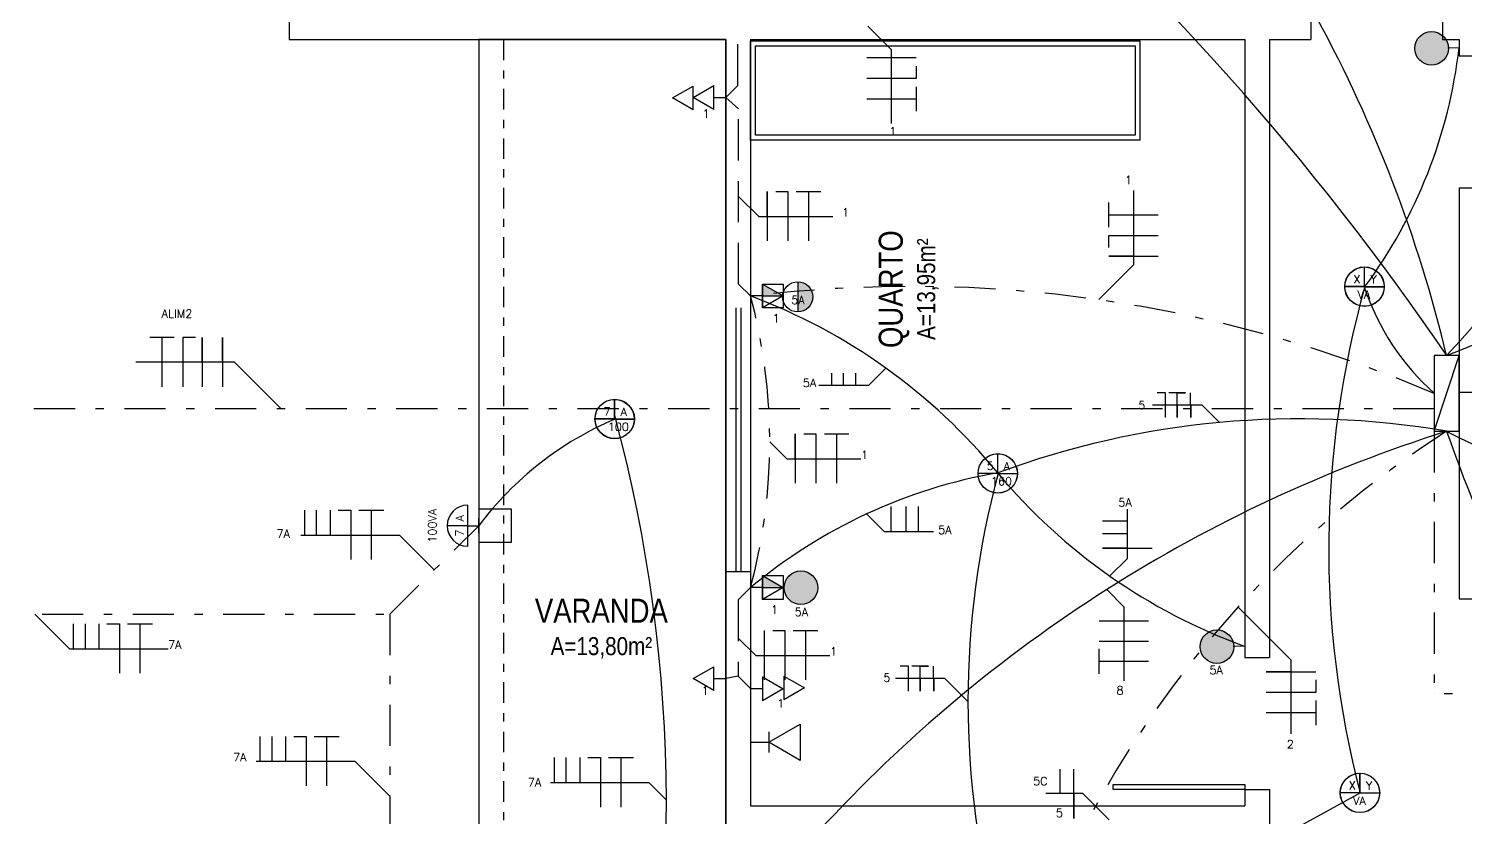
# Model space of a CAD drawing. Header units: millimetres. Extents: x 2718 to 3327, y 272 to 594.
# Drawn here: x 3141.2 to 3158.64, y 438.65 to 448.22 of the extents above; entities that cross this region are included whole.
import ezdxf
from ezdxf.enums import TextEntityAlignment as Align

# ---------------------------------------------------------------- set-up
doc = ezdxf.new("R2010")
doc.units = ezdxf.units.MM
doc.header["$MEASUREMENT"] = 0
for name, pattern in [('DASHDOT', [1, 0.5, -0.25, 0, -0.25]), ('DASHDOT2', [0.5, 0.25, -0.125, 0, -0.125]), ('DASHED', [0.75, 0.5, -0.25])]:
    doc.linetypes.add(name, pattern=pattern)
doc.layers.get('0').update_dxf_attribs({"linetype": 'CONTINUOUS'})
for name, color, linetype, lineweight in [('Circuito Chuveiros', 10, 'CONTINUOUS', 30), ('Circuito Iluminação 5', 90, 'CONTINUOUS', 30), ('Circuito Iluminação 7', 90, 'CONTINUOUS', 30), ('Circuito Tomada 1', 10, 'CONTINUOUS', 30), ('Circuito Tomada 2', 10, 'CONTINUOUS', 30), ('E-Txt-W', 7, 'CONTINUOUS', 20), ('Eletroduto Laje', 40, 'CONTINUOUS', 30), ('Eletroduto_Parede', 200, 'DASHED', 30), ('Eletroduto_Piso', 32, 'DASHDOT', 30)]:
    doc.layers.add(name, color=color, linetype=linetype, lineweight=lineweight)
for name, color, linetype in [('E-txt-g', 3, 'CONTINUOUS'), ('HIDROSSANITÁRIO', 8, 'CONTINUOUS'), ('Iluminação', 50, 'CONTINUOUS'), ('Iluminação_Teto', 50, 'CONTINUOUS'), ('PONTOS_ELETRICOS', 2, 'CONTINUOUS'), ('Quadro Distribuição', 10, 'CONTINUOUS'), ('Segurança', 170, 'CONTINUOUS'), ('Tomadas_Interruptores', 50, 'CONTINUOUS'), ('TXT_0', 7, 'CONTINUOUS')]:
    doc.layers.add(name, color=color, linetype=linetype)
doc.styles.add('F2', font='ARIALN.TTF')
doc.styles.add('PADRAO_TXT', font='romans.shx')
doc.styles.add('REG60', font='romans.shx', dxfattribs={"width": 0.8, "height": 0.15})
doc.styles.add('REG80', font='romans.shx', dxfattribs={"width": 0.8, "height": 0.2})
doc.styles.add('ROMANS', font='romans.shx', dxfattribs={"height": 0.1})

# ---------------------------------------------------------------- blocks, each defined once
blk = doc.blocks.new('TXT-AMB75')
at = {"layer": 'E-txt-g', "style": 'REG80', "width": 0.8, "flags": 8}
blk.add_attdef('TXT', text='', height=0.2, dxfattribs=at).set_placement((0.005, 0.296), align=Align.CENTER)
at = {"layer": 'E-Txt-W', "style": 'REG60', "width": 0.8, "flags": 8}
blk.add_attdef('TXT', text='', height=0.15, dxfattribs=at).set_placement((0.005, 0.027), align=Align.CENTER)
blk = doc.blocks.new('luminaria3')
at = {"layer": 'PONTOS_ELETRICOS'}
for p, q in [((0, 0.133), (0, 0.383)), ((-0.09, 0), (0.09, 0)), ((0, 0.133), (0, 0))]:
    blk.add_line(p, q, dxfattribs=at)
blk.add_lwpolyline([(0.25, 0.133, 1), (-0.25, 0.133)], format="xyb", close=True, dxfattribs=at)
at = {"layer": 'TXT_0', "style": 'PADRAO_TXT', "flags": 8}
for tag, p in [('PO', (-0.001, 0.563)), ('CI', (-0.089, 0.232)), ('CO', (0.091, 0.229))]:
    blk.add_attdef(tag, text='', height=0.1, dxfattribs=at).set_placement(p, align=Align.MIDDLE)

msp = doc.modelspace()

# ---------------------------------------------------------------- hatches: boundary and pattern name
at = {"layer": 'Tomadas_Interruptores'}
h = msp.add_hatch(color=256, dxfattribs=at)
h.dxf.hatch_style = 1
h.paths.add_polyline_path([(3158.433, 447.978, 1), (3158.024, 447.978, 1)])
h = msp.add_hatch(color=256, dxfattribs=at)
h.dxf.hatch_style = 1
h.paths.add_polyline_path([(3150.106, 445.118), (3150.106, 444.974), (3150.356, 444.974), (3150.356, 444.974)])
h = msp.add_hatch(color=256, dxfattribs=at)
h.dxf.hatch_style = 1
h.paths.add_polyline_path([(3150.534, 444.78, 0.414214), (3150.716, 444.963, 0.414214), (3150.534, 445.145)])
h = msp.add_hatch(color=256, dxfattribs=at)
h.dxf.hatch_style = 1
h.paths.add_polyline_path([(3150.106, 441.58), (3150.106, 441.435), (3150.356, 441.435), (3150.356, 441.435)])
h = msp.add_hatch(color=256, dxfattribs=at)
h.dxf.hatch_style = 1
h.paths.add_polyline_path([(3150.368, 441.433, 1), (3150.777, 441.433, 1)])
h = msp.add_hatch(color=256, dxfattribs=at)
h.dxf.hatch_style = 1
h.paths.add_polyline_path([(3155.827, 440.718, 1), (3155.418, 440.718, 1)])

# ---------------------------------------------------------------- linework, layer by layer
at = {"layer": 'Circuito Chuveiros', "lineweight": 30}
for p, q in [((3154.284, 441.41), (3154.491, 441.203)), ((3154.491, 441.203), (3154.491, 440.303)), ((3154.191, 441.03), (3154.791, 441.03)), ((3154.791, 440.78), (3154.191, 440.78)), ((3154.191, 440.39), (3154.191, 440.69)), ((3154.791, 440.54), (3154.191, 440.54))]:
    msp.add_line(p, q, dxfattribs=at)
at = {"layer": 'Circuito Iluminação 5', "lineweight": 30}
for p, q in [((3150.949, 443.886), (3150.949, 444.036)), ((3151.091, 443.886), (3151.091, 444.036)), ((3151.237, 443.886), (3151.237, 444.036)), ((3151.603, 444.098), (3151.391, 443.886)), ((3151.391, 443.886), (3150.791, 443.886)), ((3154.998, 443.8), (3154.896, 443.8)), ((3154.998, 443.5), (3154.998, 443.8)), ((3155.241, 443.8), (3155.039, 443.8)), ((3155.141, 443.5), (3155.141, 443.8)), ((3155.141, 443.8), (3155.241, 443.8)), ((3155.305, 443.5), (3155.301, 443.8)), ((3155.441, 443.65), (3154.841, 443.65)), ((3155.141, 443.65), (3155.141, 443.5)), ((3155.305, 443.65), (3155.305, 443.5)), ((3155.653, 443.438), (3155.441, 443.65)), ((3151.667, 442.117), (3151.667, 442.417)), ((3151.849, 442.397), (3151.849, 442.417)), ((3151.999, 442.117), (3151.999, 442.417)), ((3151.369, 442.329), (3151.582, 442.117)), ((3151.849, 442.117), (3151.849, 442.397)), ((3154.535, 442.241), (3154.235, 442.241)), ((3154.535, 441.788), (3154.535, 442.388)), ((3151.582, 442.117), (3152.182, 442.117)), ((3154.535, 442.088), (3154.235, 442.088)), ((3154.535, 441.914), (3154.235, 441.914)), ((3154.235, 441.914), (3154.835, 441.914)), ((3154.322, 441.576), (3154.535, 441.788)), ((3152.32, 440.33, -0.26), (3151.72, 440.33, -0.26)), ((3151.877, 440.48, -0.26), (3151.776, 440.48, -0.26)), ((3151.877, 440.18, -0.26), (3151.877, 440.48, -0.26)), ((3152.12, 440.48, -0.26), (3151.918, 440.48, -0.26)), ((3152.02, 440.18, -0.26), (3152.02, 440.48, -0.26)), ((3152.02, 440.48, -0.26), (3152.12, 440.48, -0.26)), ((3152.02, 440.33, -0.26), (3152.02, 440.18, -0.26)), ((3152.184, 440.18, -0.26), (3152.18, 440.48, -0.26)), ((3152.184, 440.33, -0.26), (3152.184, 440.18, -0.26)), ((3152.601, 440.05, -0.26), (3152.32, 440.33, -0.26)), ((3153.719, 438.935), (3153.719, 439.232)), ((3153.886, 438.634), (3153.886, 439.232)), ((3153.996, 438.935), (3153.546, 438.935)), ((3153.886, 438.935), (3153.886, 438.634)), ((3154.314, 438.618), (3153.996, 438.935))]:
    msp.add_line(p, q, dxfattribs=at)
at = {"layer": 'Circuito Iluminação 7', "lineweight": 30}
for p, q in [((3144.55, 442.073, -0.247), (3144.55, 442.376, -0.247)), ((3144.694, 442.073, -0.247), (3144.694, 442.376, -0.247)), ((3144.862, 442.073, -0.247), (3144.862, 442.376, -0.247)), ((3144.957, 442.376, -0.247), (3145.108, 442.376, -0.247)), ((3145.108, 442.376, -0.247), (3145.108, 441.776, -0.247)), ((3145.205, 442.376, -0.247), (3145.509, 442.376, -0.247)), ((3145.357, 442.376, -0.247), (3145.357, 441.776, -0.247)), ((3144.502, 442.073, -0.247), (3145.698, 442.073, -0.247)), ((3146.121, 441.65, -0.247), (3145.698, 442.073, -0.247)), ((3141.271, 441.114, -0.493), (3141.693, 440.692, -0.493)), ((3141.741, 440.692, -0.493), (3141.741, 440.995, -0.493)), ((3141.886, 440.692, -0.493), (3141.886, 440.995, -0.493)), ((3142.053, 440.692, -0.493), (3142.053, 440.995, -0.493)), ((3142.148, 440.995, -0.493), (3142.299, 440.995, -0.493)), ((3142.299, 440.995, -0.493), (3142.299, 440.395, -0.493)), ((3142.397, 440.995, -0.493), (3142.7, 440.995, -0.493)), ((3142.548, 440.995, -0.493), (3142.548, 440.395, -0.493)), ((3141.693, 440.692, -0.493), (3142.89, 440.692, -0.493)), ((3144.008, 439.327, -0.493), (3144.008, 439.63, -0.493)), ((3144.153, 439.327, -0.493), (3144.153, 439.63, -0.493)), ((3144.32, 439.327, -0.493), (3144.32, 439.63, -0.493)), ((3144.415, 439.63, -0.493), (3144.566, 439.63, -0.493)), ((3144.566, 439.63, -0.493), (3144.566, 439.03, -0.493)), ((3144.663, 439.63, -0.493), (3144.967, 439.63, -0.493)), ((3144.815, 439.63, -0.493), (3144.815, 439.03, -0.493)), ((3143.96, 439.327, -0.493), (3145.157, 439.327, -0.493)), ((3145.581, 438.902, -0.493), (3145.157, 439.327, -0.493)), ((3147.58, 439.069, 7.308), (3147.58, 439.372, 7.308)), ((3147.724, 439.069, 7.308), (3147.724, 439.372, 7.308)), ((3147.892, 439.069, 7.308), (3147.892, 439.372, 7.308)), ((3147.987, 439.372, 7.308), (3148.138, 439.372, 7.308)), ((3148.138, 439.372, 7.308), (3148.138, 438.772, 7.308)), ((3148.235, 439.372, 7.308), (3148.539, 439.372, 7.308)), ((3148.387, 439.372, 7.308), (3148.387, 438.772, 7.308)), ((3147.532, 439.069, 7.308), (3148.728, 439.069, 7.308)), ((3148.938, 438.859, 7.308), (3148.728, 439.069, 7.308))]:
    msp.add_line(p, q, dxfattribs=at)
at = {"layer": 'Circuito Tomada 1', "lineweight": 30}
for p, q in [((3151.384, 448.249), (3151.668, 447.965)), ((3151.972, 447.865), (3151.374, 447.865)), ((3151.668, 447.965), (3151.668, 447.067)), ((3151.972, 447.761), (3151.972, 447.613)), ((3151.972, 447.613), (3151.374, 447.613)), ((3151.972, 447.511), (3151.972, 447.214)), ((3151.972, 447.362), (3151.374, 447.362)), ((3150.162, 445.937), (3150.162, 446.241)), ((3150.162, 446.241), (3150.162, 445.643)), ((3150.266, 446.241), (3150.413, 446.241)), ((3150.413, 446.241), (3150.413, 445.643)), ((3150.515, 446.241), (3150.813, 446.241)), ((3150.664, 446.241), (3150.664, 445.643)), ((3154.615, 445.355), (3154.615, 446.254)), ((3149.816, 446.182), (3150.061, 445.937)), ((3154.312, 445.81), (3154.312, 446.107)), ((3150.061, 445.937), (3150.959, 445.937)), ((3154.312, 445.958), (3154.91, 445.958)), ((3154.312, 445.56), (3154.312, 445.707)), ((3154.312, 445.707), (3154.91, 445.707)), ((3154.615, 445.456), (3154.312, 445.456)), ((3154.312, 445.456), (3154.91, 445.456)), ((3154.189, 444.929), (3154.615, 445.355)), ((3150.504, 442.996), (3150.504, 443.299)), ((3150.504, 443.299), (3150.504, 442.701)), ((3150.608, 443.299), (3150.755, 443.299)), ((3150.755, 443.299), (3150.755, 442.701)), ((3150.857, 443.299), (3151.155, 443.299)), ((3151.006, 443.299), (3151.006, 442.701)), ((3150.194, 443.205), (3150.403, 442.996)), ((3150.403, 442.996), (3151.301, 442.996)), ((3150.126, 440.914), (3150.126, 440.316)), ((3150.23, 440.914), (3150.377, 440.914)), ((3150.377, 440.914), (3150.377, 440.316)), ((3150.48, 440.914), (3150.777, 440.914)), ((3150.628, 440.914), (3150.628, 440.316)), ((3149.812, 440.823), (3150.025, 440.61)), ((3150.025, 440.61), (3150.924, 440.61))]:
    msp.add_line(p, q, dxfattribs=at)
at = {"layer": 'Circuito Tomada 2', "lineweight": 30}
for p, q in [((3155.881, 441.199), (3156.521, 440.56)), ((3156.521, 440.56), (3156.521, 439.659)), ((3156.521, 440.414), (3156.219, 440.414)), ((3156.219, 440.414), (3156.821, 440.414)), ((3156.821, 440.314), (3156.821, 440.16)), ((3156.821, 440.16), (3156.219, 440.16)), ((3156.821, 440.063), (3156.821, 439.765)), ((3156.821, 439.914), (3156.219, 439.914))]:
    msp.add_line(p, q, dxfattribs=at)
at = {"layer": 'Eletroduto Laje'}
msp.add_line((3157.363, 438.944), (3156.261, 438.336), dxfattribs=at)
for centre, radius, start, end in [((3131.345, 425.808), 32.753, 34.2703, 64.2703), ((3142.088, 440.326), 16.788, 13.5195, 43.5195), ((3149.779, 466.464), 23.831, 291.2361, 321.2361), ((3148.037, 453.945), 14.198, 316.9405, 346.9405), ((3152.58, 448.669, -0.26), 6.02, 323.4839, 353.4839), ((3168.671, 441.911), 11.692, 164.2479, 194.6849), ((3160.252, 446.024), 2.992, 198.2899, 228.2899), ((3147.455, 438.301), 7.128, 39.4181, 69.4181), ((3149.903, 439.746), 4.057, 113.0277, 143.0277), ((3130.917, 438.812, 7.308), 18.022, 345.1482, 15.1482), ((3156.628, 432.911), 10.572, 80.2897, 110.2897), ((3163.645, 426.695), 17.44, 107.4625, 137.4625), ((3175.304, 449.21), 17.887, 199.1878, 229.1878), ((3154.06, 436.533), 6.389, 99.8993, 129.8993), ((3163.307, 440.047, -0.26), 10.707, 164.9833, 194.9833), ((3158.37, 447.351), 7.053, 219.9758, 249.9758)]:
    msp.add_arc(centre, radius, start, end, dxfattribs=at)
at = {"layer": 'Eletroduto Laje', "lineweight": 30}
msp.add_arc((3163.164, 452.663), 10.473, 243.0112, 273.0112, dxfattribs=at)
at = {"layer": 'Eletroduto_Parede', "lineweight": 30}
for p, q in [((3149.808, 447.527), (3149.808, 448.249)), ((3149.661, 447.381), (3149.808, 447.527)), ((3149.816, 447.246), (3149.661, 447.381)), ((3149.816, 445.118), (3149.816, 447.246)), ((3149.961, 444.974), (3149.816, 445.118)), ((3158.715, 443.803), (3158.561, 443.803)), ((3149.961, 441.435), (3149.812, 441.286)), ((3149.812, 441.286), (3149.812, 440.359)), ((3149.812, 440.359), (3149.661, 440.331)), ((3149.812, 440.359), (3149.961, 440.211))]:
    msp.add_line(p, q, dxfattribs=at)
at = {"layer": 'Eletroduto_Piso', "lineweight": 30}
for p, q in [((3130.261, 443.608), (3158.261, 443.608)), ((3158.261, 443.331), (3158.261, 440.146)), ((3158.261, 440.146), (3158.261, 440.145)), ((3162.532, 440.145, 0.972), (3158.261, 440.145, 0.972)), ((3158.261, 440.145), (3158.261, 440.145))]:
    msp.add_line(p, q, dxfattribs=at)
at = {"layer": 'Eletroduto_Piso'}
for p, q in [((3145.581, 441.114, -0.493), (3146.661, 442.186)), ((3136.961, 441.114, -0.493), (3145.581, 441.114, -0.493)), ((3145.581, 441.114, -0.493), (3145.581, 436.691, -0.493))]:
    msp.add_line(p, q, dxfattribs=at)
at = {"layer": 'Eletroduto_Piso', "lineweight": 30}
for centre, radius, start, end in [((3151.904, 428.894), 16.196, 66.8913, 96.8913), ((3143.359, 443.204), 6.835, 345.0047, 15.0047), ((3165.242, 432.657), 12.673, 122.6179, 152.6179)]:
    msp.add_arc(centre, radius, start, end, dxfattribs=at)
at = {"layer": 'HIDROSSANITÁRIO', "color": 8, "linetype": 'Continuous'}
for p, q in [((3144.361, 455.686), (3144.361, 448.086)), ((3156.761, 448.386), (3156.761, 448.086)), ((3158.361, 448.386), (3158.361, 448.086)), ((3144.361, 448.086), (3149.661, 448.086)), ((3146.661, 448.086), (3146.661, 419.685)), ((3149.661, 448.086), (3149.661, 444.828)), ((3149.961, 448.086), (3149.961, 444.828)), ((3149.961, 448.086), (3155.961, 448.086)), ((3155.961, 448.086), (3155.961, 440.586)), ((3156.261, 448.086), (3156.261, 440.586)), ((3156.261, 448.086), (3156.761, 448.086)), ((3158.361, 448.086), (3158.561, 448.086)), ((3158.561, 448.086), (3158.561, 447.886)), ((3158.561, 447.886), (3158.861, 447.886)), ((3158.561, 446.286), (3158.561, 441.297)), ((3158.561, 446.286), (3158.861, 446.286)), ((3149.661, 444.828), (3149.661, 441.628)), ((3149.781, 444.828), (3149.781, 441.628)), ((3149.841, 444.828), (3149.841, 441.628)), ((3149.961, 444.828), (3149.961, 441.628)), ((3149.661, 441.628), (3149.661, 429.686)), ((3149.961, 441.628), (3149.661, 441.628)), ((3149.961, 441.628), (3149.961, 438.786)), ((3158.561, 441.297), (3158.861, 441.297)), ((3155.961, 440.586), (3156.261, 440.586)), ((3155.961, 438.986), (3155.961, 438.786)), ((3155.961, 438.986), (3156.261, 438.986)), ((3156.261, 438.986), (3156.261, 437.686)), ((3149.961, 438.786), (3155.961, 438.786)), ((3149.961, 438.786), (3155.961, 438.786))]:
    msp.add_line(p, q, dxfattribs=at)
at = {"layer": 'HIDROSSANITÁRIO', "color": 8, "linetype": 'DASHDOT2'}
msp.add_line((3146.961, 448.086), (3146.961, 419.994), dxfattribs=at)
at = {"layer": 'HIDROSSANITÁRIO', "color": 8}
msp.add_line((3149.961, 444.811), (3149.961, 441.646), dxfattribs=at)
for points in [[(3149.661, 429.686), (3149.661, 448.086), (3146.661, 448.086), (3146.661, 429.686)], [(3149.961, 448.07), (3154.688, 448.07), (3154.688, 446.863), (3149.961, 446.863)], [(3150.021, 448.01), (3154.628, 448.01), (3154.628, 446.923), (3150.021, 446.923)]]:
    msp.add_lwpolyline(points, close=True, dxfattribs=at)
at = {"layer": 'HIDROSSANITÁRIO', "color": 8, "linetype": 'Continuous'}
msp.add_lwpolyline([(3147.061, 441.986), (3147.061, 442.386), (3146.661, 442.386), (3146.661, 441.986)], close=True, dxfattribs=at)
at = {"layer": 'HIDROSSANITÁRIO', "color": 8, "elevation": 1.785}
msp.add_lwpolyline([(3155.961, 438.986), (3154.361, 438.986), (3154.361, 439.046), (3155.961, 439.046)], close=True, dxfattribs=at)
at = {"layer": 'Iluminação_Teto'}
for p, q in [((3157.413, 445.086), (3157.413, 445.325)), ((3157.414, 445.087, -0.26), (3157.414, 445.326, -0.26)), ((3157.413, 445.086), (3157.174, 445.086)), ((3157.414, 445.087, -0.26), (3157.175, 445.087, -0.26)), ((3157.414, 445.09), (3157.411, 445.086)), ((3157.411, 445.086, 0.983), (3157.414, 445.089, 0.985)), ((3157.415, 445.088, -0.13), (3157.411, 445.086, -0.13)), ((3157.415, 445.091, -0.26), (3157.412, 445.087, -0.26)), ((3157.412, 445.087, 0.724), (3157.415, 445.09, 0.726)), ((3157.416, 445.089, -0.39), (3157.412, 445.087, -0.39)), ((3157.416, 445.088, 7.318), (3157.412, 445.086, 7.308)), ((3157.412, 445.087, -0.26), (3157.413, 445.086, -0.26)), ((3157.413, 445.091), (3157.417, 445.086)), ((3157.413, 445.09), (3157.416, 445.086)), ((3157.416, 445.089, 7.058), (3157.413, 445.087, 7.049)), ((3157.413, 445.088, -0.52), (3157.414, 445.087, -0.52)), ((3157.413, 445.087, 0.073), (3157.416, 445.086, 0.073)), ((3157.413, 445.086), (3157.652, 445.086)), ((3157.414, 445.092, -0.26), (3157.418, 445.087, -0.26)), ((3157.414, 445.091, -0.26), (3157.417, 445.087, -0.26)), ((3157.414, 445.089, -0.187), (3157.416, 445.087, -0.187)), ((3157.414, 445.087, -0.26), (3157.653, 445.087, -0.26)), ((3148.311, 443.48), (3148.311, 443.719)), ((3148.312, 443.481, -0.26), (3148.312, 443.72, -0.26)), ((3148.311, 443.48), (3148.072, 443.48)), ((3148.312, 443.481, -0.26), (3148.073, 443.481, -0.26)), ((3148.312, 443.484), (3148.309, 443.48)), ((3148.313, 443.483, -0.13), (3148.309, 443.48, -0.13)), ((3148.313, 443.485, -0.26), (3148.31, 443.481, -0.26)), ((3148.31, 443.481, 0.724), (3148.313, 443.485, 0.726)), ((3148.31, 443.48, 0.983), (3148.312, 443.484, 0.985)), ((3148.314, 443.484, -0.39), (3148.31, 443.481, -0.39)), ((3148.31, 443.481, -0.26), (3148.312, 443.48, -0.26)), ((3148.311, 443.486), (3148.316, 443.48)), ((3148.311, 443.484), (3148.314, 443.48)), ((3148.314, 443.483, 7.058), (3148.311, 443.481, 7.049)), ((3148.311, 443.482, 0.073), (3148.314, 443.48, 0.073)), ((3148.314, 443.482, 7.318), (3148.311, 443.48, 7.308)), ((3148.311, 443.482, -0.52), (3148.312, 443.481, -0.52)), ((3148.311, 443.48), (3148.55, 443.48)), ((3148.312, 443.487, -0.26), (3148.316, 443.481, -0.26)), ((3148.312, 443.485, -0.26), (3148.315, 443.481, -0.26)), ((3148.312, 443.483, -0.187), (3148.314, 443.481, -0.187)), ((3148.312, 443.481, -0.26), (3148.551, 443.481, -0.26)), ((3152.961, 442.82), (3152.961, 443.059)), ((3152.962, 442.821, -0.26), (3152.962, 443.06, -0.26)), ((3152.961, 442.82), (3152.722, 442.82)), ((3152.962, 442.821, -0.26), (3152.723, 442.821, -0.26)), ((3152.962, 442.824), (3152.959, 442.82)), ((3152.963, 442.823, -0.13), (3152.959, 442.82, -0.13)), ((3152.963, 442.825, -0.26), (3152.96, 442.821, -0.26)), ((3152.96, 442.821, 0.724), (3152.963, 442.825, 0.726)), ((3152.96, 442.82, 0.983), (3152.962, 442.824, 0.985)), ((3152.964, 442.824, -0.39), (3152.96, 442.821, -0.39)), ((3152.96, 442.821, -0.26), (3152.962, 442.82, -0.26)), ((3152.961, 442.826), (3152.966, 442.82)), ((3152.961, 442.824), (3152.964, 442.82)), ((3152.964, 442.823, 7.058), (3152.961, 442.821, 7.049)), ((3152.961, 442.822, 0.073), (3152.964, 442.82, 0.073)), ((3152.964, 442.822, 7.318), (3152.961, 442.82, 7.308)), ((3152.961, 442.822, -0.52), (3152.962, 442.821, -0.52)), ((3152.961, 442.82), (3153.2, 442.82)), ((3152.962, 442.827, -0.26), (3152.966, 442.821, -0.26)), ((3152.962, 442.825, -0.26), (3152.965, 442.821, -0.26)), ((3152.962, 442.823, -0.187), (3152.964, 442.821, -0.187)), ((3152.962, 442.821, -0.26), (3153.201, 442.821, -0.26)), ((3157.358, 438.943, 0.26), (3157.358, 439.182, 0.26)), ((3157.359, 438.944), (3157.359, 439.183)), ((3157.358, 438.943, 0.26), (3157.119, 438.943, 0.26)), ((3157.359, 438.944), (3157.12, 438.944)), ((3157.359, 438.947, 0.26), (3157.356, 438.943, 0.26)), ((3157.36, 438.945, 0.13), (3157.356, 438.943, 0.13)), ((3157.36, 438.948), (3157.357, 438.944)), ((3157.357, 438.944, 0.983), (3157.36, 438.947, 0.985)), ((3157.357, 438.943, 1.243), (3157.359, 438.946, 1.245)), ((3157.361, 438.946, -0.13), (3157.357, 438.944, -0.13)), ((3157.361, 438.945, 7.578), (3157.357, 438.943, 7.568)), ((3157.357, 438.944), (3157.358, 438.943)), ((3157.358, 438.948, 0.26), (3157.362, 438.943, 0.26)), ((3157.358, 438.947, 0.26), (3157.361, 438.943, 0.26)), ((3157.361, 438.946, 7.318), (3157.358, 438.944, 7.308)), ((3157.358, 438.945, -0.26), (3157.359, 438.944, -0.26)), ((3157.358, 438.944, 0.333), (3157.361, 438.943, 0.333)), ((3157.358, 438.943, 0.26), (3157.597, 438.943, 0.26)), ((3157.359, 438.949), (3157.363, 438.944)), ((3157.359, 438.948), (3157.362, 438.944)), ((3157.359, 438.945, 0.073), (3157.361, 438.944, 0.073)), ((3157.359, 438.944), (3157.598, 438.944))]:
    msp.add_line(p, q, dxfattribs=at)
for centre in [(3157.413, 445.086), (3157.414, 445.087, -0.26), (3148.311, 443.48), (3148.312, 443.481, -0.26), (3152.961, 442.82), (3152.962, 442.821, -0.26), (3157.358, 438.943, 0.26), (3157.359, 438.944)]:
    msp.add_circle(centre, 0.239, dxfattribs=at)
at = {"layer": 'Quadro Distribuição', "lineweight": 30}
for p, q in [((3142.964, 444.47), (3142.668, 444.47)), ((3142.816, 444.47), (3142.816, 443.872)), ((3143.223, 444.47), (3143.069, 444.47)), ((3143.069, 444.47), (3143.069, 443.872)), ((3143.306, 444.171), (3143.306, 444.47)), ((3143.306, 444.47), (3143.306, 443.872)), ((3143.552, 444.171), (3143.552, 444.47)), ((3143.552, 444.47), (3143.552, 443.872)), ((3143.698, 444.171), (3142.498, 444.171)), ((3144.261, 443.608), (3143.698, 444.171))]:
    msp.add_line(p, q, dxfattribs=at)
at = {"layer": 'Quadro Distribuição'}
msp.add_line((3158.261, 443.331), (3158.561, 444.251), dxfattribs=at)
msp.add_lwpolyline([(3158.261, 443.331), (3158.561, 443.331), (3158.561, 444.251), (3158.261, 444.251)], close=True, dxfattribs=at)
at = {"layer": 'Segurança'}
for p, q in [((3150.181, 439.558), (3150.562, 439.778)), ((3150.181, 439.684), (3150.181, 439.558)), ((3150.562, 439.778), (3150.562, 439.338)), ((3149.961, 439.558), (3150.181, 439.558)), ((3150.562, 439.338), (3150.181, 439.558)), ((3150.181, 439.558), (3150.181, 439.432))]:
    msp.add_line(p, q, dxfattribs=at)
at = {"layer": 'Tomadas_Interruptores'}
for p, q in [((3158.561, 447.986), (3158.425, 447.981)), ((3149.015, 447.376), (3149.265, 447.521)), ((3149.265, 447.232), (3149.265, 447.521)), ((3149.266, 447.381), (3149.516, 447.526)), ((3149.516, 447.236), (3149.516, 447.526)), ((3149.265, 447.232), (3149.015, 447.376)), ((3149.516, 447.236), (3149.266, 447.381)), ((3149.516, 447.381), (3149.661, 447.381)), ((3150.106, 445.118), (3150.106, 444.829)), ((3150.106, 445.118), (3150.356, 444.974)), ((3150.106, 444.828), (3150.106, 445.118)), ((3150.106, 445.118), (3150.356, 445.118)), ((3150.356, 445.118), (3150.356, 444.828)), ((3150.534, 445.145), (3150.534, 444.78)), ((3150.106, 444.974), (3149.961, 444.974)), ((3150.356, 444.974), (3150.106, 444.829)), ((3150.106, 444.974), (3150.356, 444.974)), ((3150.356, 444.828), (3150.106, 444.829)), ((3150.106, 441.58), (3150.106, 441.291)), ((3150.106, 441.58), (3150.356, 441.435)), ((3150.106, 441.29), (3150.106, 441.58)), ((3150.106, 441.58), (3150.356, 441.58)), ((3150.356, 441.58), (3150.356, 441.29)), ((3150.106, 441.435), (3149.961, 441.435)), ((3150.356, 441.435), (3150.106, 441.291)), ((3150.106, 441.435), (3150.356, 441.435)), ((3150.356, 441.29), (3150.106, 441.291)), ((3155.955, 440.725), (3155.819, 440.721)), ((3149.266, 440.331), (3149.516, 440.475)), ((3149.516, 440.186), (3149.266, 440.331)), ((3149.516, 440.186), (3149.516, 440.475)), ((3149.516, 440.331), (3149.661, 440.331)), ((3150.106, 440.352), (3150.106, 440.062)), ((3150.106, 440.352), (3150.356, 440.207)), ((3150.365, 440.362), (3150.365, 440.072)), ((3150.365, 440.362), (3150.615, 440.217)), ((3150.106, 440.207), (3149.961, 440.207)), ((3150.356, 440.207), (3150.106, 440.062)), ((3150.615, 440.217), (3150.365, 440.072))]:
    msp.add_line(p, q, dxfattribs=at)
for centre, radius in [((3158.228, 447.978), 0.204), ((3150.534, 444.963), 0.183), ((3150.572, 441.433), 0.204), ((3155.622, 440.718), 0.204)]:
    msp.add_circle(centre, radius, dxfattribs=at)

# ---------------------------------------------------------------- block references
ref = msp.add_blockref('TXT-AMB75', (3152.241, 445.048, 3.659), dxfattribs=dict(xscale=1.458, yscale=1.458, zscale=1.458, rotation=90))
ref.add_attrib('TXT', 'QUARTO', dxfattribs={"layer": 'E-txt-g', "color": 2, "height": 0.2916, "rotation": 90, "style": 'F2'}).set_placement((3151.809, 445.056, 3.659), align=Align.CENTER)
ref.add_attrib('TXT', 'A=13,95m²', dxfattribs={"layer": 'E-Txt-W', "height": 0.2187, "rotation": 90, "style": 'F2'}).set_placement((3152.202, 445.056, 3.659), align=Align.CENTER)
ref = msp.add_blockref('TXT-AMB75', (3148.142, 440.576, 3.659), dxfattribs=dict(xscale=1.458, yscale=1.458, zscale=1.458))
ref.add_attrib('TXT', 'VARANDA', dxfattribs={"layer": 'E-txt-g', "color": 2, "height": 0.2916, "style": 'F2'}).set_placement((3148.15, 441.008, 3.659), align=Align.CENTER)
ref.add_attrib('TXT', 'A=13,80m²', dxfattribs={"layer": 'E-Txt-W', "height": 0.2187, "style": 'F2'}).set_placement((3148.15, 440.615, 3.659), align=Align.CENTER)
at = {"layer": 'Iluminação'}
ref = msp.add_blockref('luminaria3', (3146.661, 442.186), dxfattribs=dict(at, rotation=89.99999999999999))
ref.add_attrib('CI', '7', dxfattribs={"layer": 'TXT_0', "height": 0.1, "rotation": 90, "style": 'PADRAO_TXT'}).set_placement((3146.429, 442.097), align=Align.MIDDLE)
ref.add_attrib('CO', 'A', dxfattribs={"layer": 'TXT_0', "height": 0.1, "rotation": 90, "style": 'PADRAO_TXT'}).set_placement((3146.432, 442.277), align=Align.MIDDLE)
ref.add_attrib('PO', '100VA', dxfattribs={"layer": 'TXT_0', "height": 0.1, "rotation": 90, "style": 'PADRAO_TXT'}).set_placement((3146.098, 442.185), align=Align.MIDDLE)

# ---------------------------------------------------------------- texts
at = {"layer": 'Circuito Chuveiros', "lineweight": 30, "insert": (3154.402, 440.238), "char_height": 0.1, "attachment_point": 1, "style": 'ROMANS'}
msp.add_mtext_dynamic_manual_height_columns('8', width=0.18545, gutter_width=0.5, heights=[0], dxfattribs=at)
at = {"layer": 'Circuito Iluminação 5', "lineweight": 30, "char_height": 0.1, "attachment_point": 1, "style": 'ROMANS'}
for s, width, insert in [('5A', 0.18189, (3150.455, 444.975)), ('5A', 0.18189, (3150.596, 443.97)), ('5', 0.1836, (3154.668, 443.698)), ('5A', 0.18189, (3154.425, 442.518)), ('5A', 0.18189, (3152.238, 442.185)), ('5A', 0.18189, (3150.496, 441.189)), ('5A', 0.18189, (3155.531, 440.484)), ('5', 0.1093, (3151.572, 440.392)), ('5C', 0.12215, (3153.391, 439.136)), ('5', 0.1093, (3153.667, 438.75))]:
    msp.add_mtext_dynamic_manual_height_columns(s, width=width, gutter_width=0.5, heights=[0], dxfattribs=dict(at, insert=insert))
at = {"layer": 'Circuito Iluminação 7', "lineweight": 30, "char_height": 0.1, "attachment_point": 1, "style": 'ROMANS'}
for insert in [(3144.207, 442.139), (3142.89, 440.792, -0.493), (3143.679, 439.427, -0.493), (3147.257, 439.121)]:
    msp.add_mtext_dynamic_manual_height_columns('7A', width=0.19515, gutter_width=0.5, heights=[0], dxfattribs=dict(at, insert=insert))
at = {"layer": 'Circuito Tomada 1', "lineweight": 30, "char_height": 0.1, "attachment_point": 1, "style": 'ROMANS'}
for insert in [(3149.377, 447.236), (3151.644, 447.023), (3154.505, 446.432), (3151.07, 446.037), (3150.229, 444.753), (3151.301, 443.096), (3150.208, 441.218), (3150.924, 440.71), (3149.367, 440.235), (3150.284, 440.078)]:
    msp.add_mtext_dynamic_manual_height_columns('1', width=0.19102, gutter_width=0.5, heights=[0], dxfattribs=dict(at, insert=insert))
at = {"layer": 'Circuito Tomada 2', "lineweight": 30, "insert": (3156.47, 439.585), "char_height": 0.1, "attachment_point": 1, "style": 'ROMANS'}
msp.add_mtext_dynamic_manual_height_columns('2', width=0.18449, gutter_width=0.5, heights=[0], dxfattribs=at)
at = {"layer": 'Iluminação_Teto', "char_height": 0.1, "attachment_point": 1, "style": 'ROMANS'}
for s, width, insert in [('X', 0.17209, (3157.278, 445.227, -0.26)), ('Y', 0.17209, (3157.485, 445.224, -0.26)), ('VA', 0.13804, (3157.329, 445.04, -0.26)), ('7', 0.17209, (3148.177, 443.622, -0.26)), ('A', 0.17209, (3148.383, 443.618, -0.26)), ('100', 0.13804, (3148.228, 443.435, -0.26)), ('5', 0.17209, (3152.827, 442.962, -0.26)), ('A', 0.17209, (3153.033, 442.958, -0.26)), ('160', 0.13804, (3152.878, 442.775, -0.26)), ('X', 0.17209, (3157.224, 439.084)), ('Y', 0.17209, (3157.43, 439.081)), ('VA', 0.13804, (3157.274, 438.897))]:
    msp.add_mtext_dynamic_manual_height_columns(s, width=width, gutter_width=0.5, heights=[0], dxfattribs=dict(at, insert=insert))
at = {"layer": 'Quadro Distribuição', "lineweight": 30, "insert": (3142.812, 444.81), "char_height": 0.1, "attachment_point": 1, "style": 'ROMANS'}
msp.add_mtext_dynamic_manual_height_columns('ALIM2', width=0.6242, gutter_width=0.5, heights=[0], dxfattribs=at)

doc.saveas('drawing.dxf')
